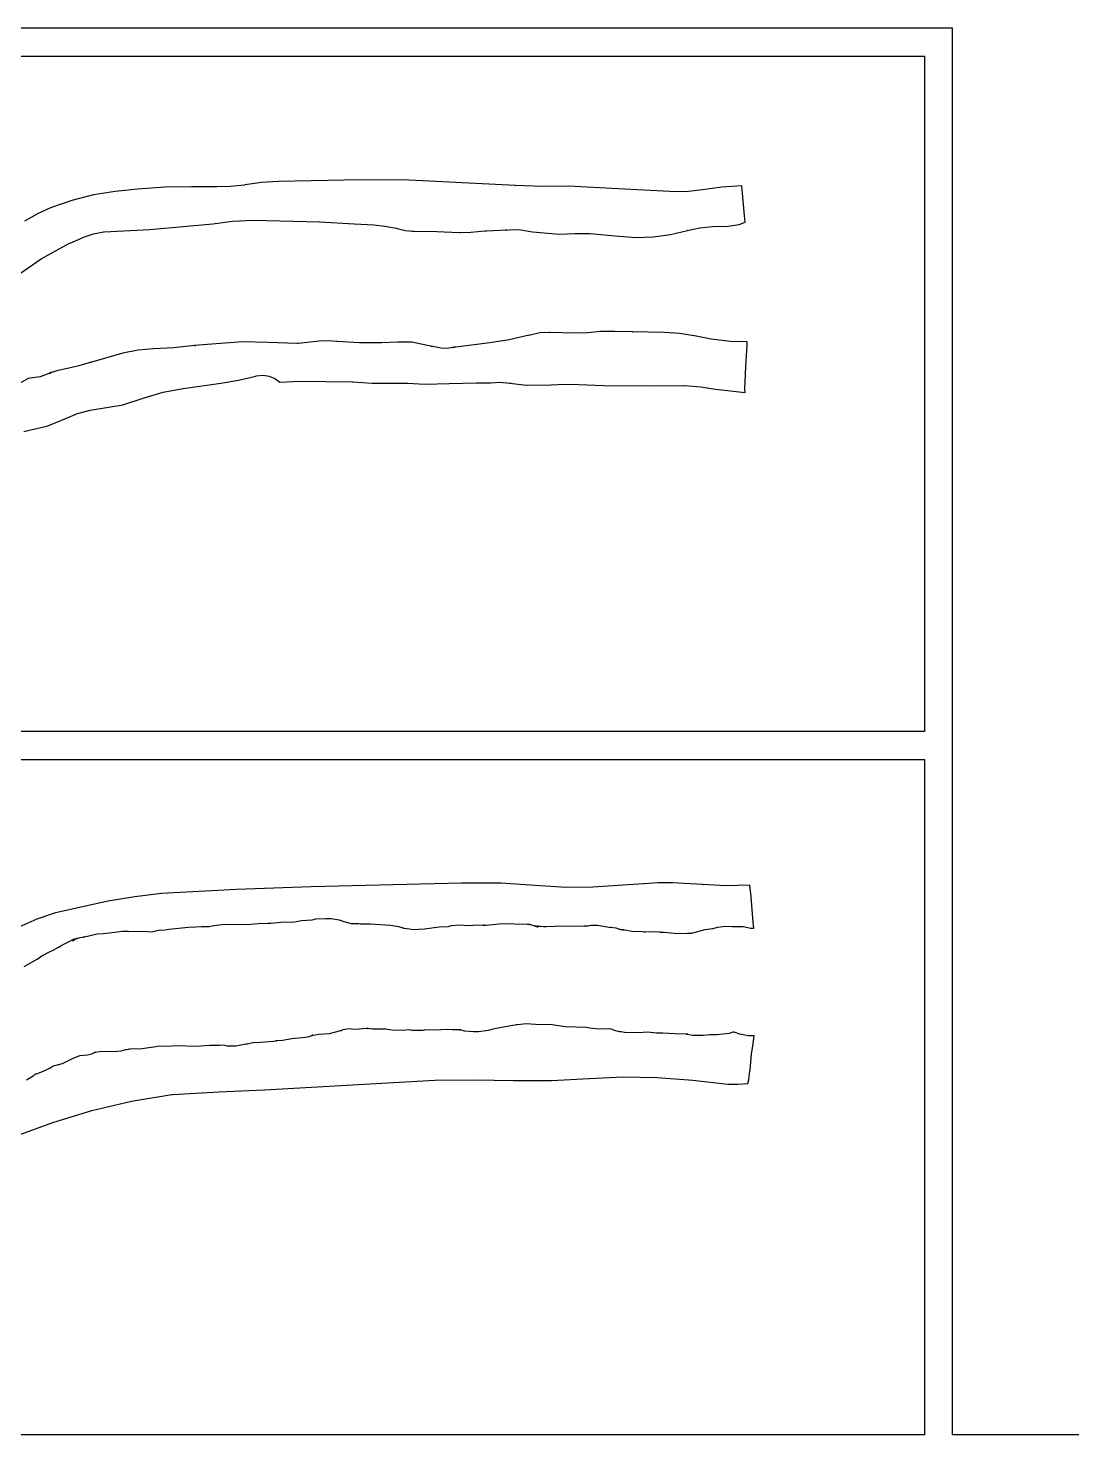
# Model space of a CAD drawing. Extents: x 2 to 598, y 728 to 3498.
# Drawn here: x 150.5 to 299, y 2691.4 to 2891.4 of the extents above; entities that cross this region are included whole.
import ezdxf

# ---------------------------------------------------------------- set-up
doc = ezdxf.new("R2010")
doc.units = 0

msp = doc.modelspace()

# ---------------------------------------------------------------- linework, layer by layer
at = {"layer": 'Calque 1'}
for p, q in [((162.920806, 2868.187455), (159.8144, 2867.69135)), ((166.12667, 2868.5254), (162.920806, 2868.187455)), ((166.13697, 2868.5254), (166.12667, 2868.5254)), ((169.950124, 2868.788509), (166.13697, 2868.5254)), ((173.75511, 2868.86027), (169.950124, 2868.788509)), ((173.79491, 2868.86027), (173.75511, 2868.86027)), ((177.366161, 2868.828869), (173.79491, 2868.86027)), ((179.284965, 2868.884557), (177.366161, 2868.828869)), ((181.2844, 2869.09074), (179.284965, 2868.884557)), ((181.3851, 2869.10834), (181.2844, 2869.09074)), ((183.742925, 2869.463805), (181.3851, 2869.10834)), ((186.1135, 2869.61167), (183.742925, 2869.463805)), ((195.4613, 2869.77187), (186.1135, 2869.61167)), ((203.7858, 2869.84477), (195.4613, 2869.77187)), ((219.8696, 2869.04896), (203.7858, 2869.84477)), ((223.690138, 2868.917201), (219.8154, 2869.05296)), ((219.8154, 2869.05296), (219.8696, 2869.04896)), ((227.386, 2868.92635), (223.690138, 2868.917201)), ((234.462438, 2868.582571), (227.386, 2868.92635)), ((241.7437, 2868.17808), (234.462438, 2868.582571)), ((244.077225, 2868.15867), (241.7437, 2868.17808)), ((246.4628, 2868.43491), (244.077225, 2868.15867)), ((249.204625, 2868.794833), (246.4453, 2868.43191)), ((246.4453, 2868.43191), (246.4628, 2868.43491)), ((252.0418, 2868.97555), (249.204625, 2868.794833)), ((252.324, 2865.83), (252.0418, 2868.97555)), ((156.735015, 2866.900395), (153.72433, 2865.85528)), ((159.8144, 2867.69135), (156.735015, 2866.900395)), ((151.866928, 2865.000331), (150.0336, 2863.98408)), ((153.72433, 2865.85528), (151.866928, 2865.000331)), ((179.614285, 2863.951052), (182.54017, 2864.09857)), ((182.54017, 2864.09857), (182.56757, 2864.09857)), ((182.56757, 2864.09857), (191.95097, 2863.88463)), ((252.32357, 2865.81987), (252.324, 2865.83)), ((252.42737, 2864.7667), (252.32357, 2865.81987)), ((252.52247, 2863.80707), (252.42737, 2864.7667)), ((158.550796, 2861.754724), (159.813424, 2862.169085)), ((159.813424, 2862.169085), (161.25622, 2862.42766)), ((161.25622, 2862.42766), (161.36733, 2862.43666)), ((161.36733, 2862.43666), (167.85117, 2862.78444)), ((167.85117, 2862.78444), (176.78344, 2863.59163)), ((176.78344, 2863.59163), (179.614285, 2863.951052)), ((191.95097, 2863.88463), (192.00577, 2863.88163)), ((192.00577, 2863.88163), (196.88867, 2863.56744)), ((196.88867, 2863.56744), (196.94547, 2863.56444)), ((196.94547, 2863.56444), (199.720457, 2863.426739)), ((199.720457, 2863.426739), (201.251534, 2863.271368)), ((201.251534, 2863.271368), (202.86197, 2862.96344)), ((202.86197, 2862.96344), (203.02167, 2862.91794)), ((203.02167, 2862.91794), (204.158745, 2862.636067)), ((204.158745, 2862.636067), (205.27107, 2862.53553)), ((205.271, 2862.53), (205.2049, 2862.52948)), ((205.2049, 2862.52948), (205.278, 2862.53)), ((205.278, 2862.53), (205.271, 2862.53052)), ((205.271, 2862.53052), (205.271, 2862.53)), ((205.27107, 2862.53553), (208.647345, 2862.492059)), ((208.647345, 2862.492059), (211.85157, 2862.35105)), ((211.85157, 2862.35105), (211.99787, 2862.34105)), ((211.99787, 2862.34105), (213.506607, 2862.388076)), ((213.506607, 2862.388076), (215.50667, 2862.58496)), ((215.50667, 2862.58496), (215.72577, 2862.59196)), ((215.72577, 2862.59196), (218.60157, 2862.71857)), ((218.42067, 2862.69737), (219.584739, 2862.786263)), ((218.60157, 2862.71857), (218.42067, 2862.69737)), ((219.584739, 2862.786263), (220.61512, 2862.721182)), ((220.61512, 2862.721182), (222.26387, 2862.43382)), ((222.26387, 2862.43382), (226.08687, 2862.11549)), ((226.08687, 2862.11549), (228.278022, 2862.229539)), ((228.278022, 2862.229539), (230.421257, 2862.189922)), ((230.421257, 2862.189922), (234.54527, 2861.84419)), ((239.44157, 2861.758334), (241.881195, 2862.090395)), ((241.881195, 2862.090395), (244.30177, 2862.64076)), ((244.24187, 2862.62316), (246.050495, 2863.03146)), ((244.30177, 2862.64076), (244.24187, 2862.62316)), ((246.050495, 2863.03146), (247.88507, 2863.1916)), ((247.88507, 2863.1916), (250.100495, 2863.248111)), ((250.100495, 2863.248111), (251.67857, 2863.48409)), ((251.67857, 2863.48409), (252.52247, 2863.80707)), ((152.409747, 2858.601965), (156.44149, 2860.81539)), ((156.44149, 2860.81539), (156.49269, 2860.83809)), ((156.49269, 2860.83809), (158.550796, 2861.754724)), ((234.54527, 2861.84419), (234.59907, 2861.83719)), ((234.59907, 2861.83719), (237.00637, 2861.666593)), ((237.00637, 2861.666593), (239.44157, 2861.758334)), ((148.70088, 2856.06271), (152.409747, 2858.601965)), ((223.312087, 2848.074817), (221.7327, 2847.72859)), ((224.6457, 2848.13891), (223.312087, 2848.074817)), ((224.7935, 2848.12991), (224.6457, 2848.13891)), ((228.234638, 2848.046482), (224.7935, 2848.12991)), ((230.064364, 2848.098612), (228.234638, 2848.046482)), ((231.9589, 2848.2958), (230.064364, 2848.098612)), ((233.962862, 2848.29163), (231.9589, 2848.2958)), ((236.509, 2848.21), (233.962862, 2848.29163)), ((241.029355, 2848.140919), (236.45123, 2848.21663)), ((236.45123, 2848.21663), (236.509, 2848.21)), ((243.193749, 2847.991502), (241.029355, 2848.140919)), ((174.20223, 2846.27524), (171.218834, 2845.938137)), ((174.34795, 2846.30232), (174.18672, 2846.28012)), ((174.18672, 2846.28012), (174.20172, 2846.28212)), ((174.2017, 2846.28162), (174.34795, 2846.30232)), ((174.20172, 2846.28212), (174.2017, 2846.28162)), ((181.0013, 2846.82714), (174.20223, 2846.27524)), ((184.67195, 2846.71649), (181.0013, 2846.82714)), ((188.7941, 2846.58271), (184.67195, 2846.71649)), ((188.946, 2846.59071), (188.7941, 2846.58271)), ((191.921787, 2846.883209), (188.946, 2846.59071)), ((193.216936, 2846.949409), (191.921787, 2846.883209)), ((194.386, 2846.88113), (193.216936, 2846.949409)), ((194.4832, 2846.86923), (194.386, 2846.88113)), ((197.642012, 2846.659295), (194.4832, 2846.86923)), ((200.8363, 2846.68216), (197.642012, 2846.659295)), ((203.08195, 2846.767622), (200.8363, 2846.68216)), ((205.0825, 2846.75656), (203.08195, 2846.767622)), ((208.0136, 2846.16745), (205.0825, 2846.75656)), ((209.267937, 2845.904057), (207.8674, 2846.20935)), ((207.8674, 2846.20935), (208.0136, 2846.16745)), ((210.9876, 2846.02073), (210.094267, 2845.885443)), ((211.2537, 2846.09457), (210.9318, 2846.01917)), ((210.9318, 2846.01917), (210.9871, 2846.02717)), ((210.9871, 2846.02737), (211.2537, 2846.09457)), ((210.9871, 2846.02717), (210.9871, 2846.02737)), ((216.184737, 2846.667046), (210.9876, 2846.02073)), ((218.942292, 2847.082031), (216.184737, 2846.667046)), ((221.7709, 2847.73949), (218.942292, 2847.082031)), ((221.7327, 2847.72859), (221.7709, 2847.73949)), ((245.26413, 2847.68075), (243.193749, 2847.991502)), ((245.28333, 2847.67675), (245.26413, 2847.68075)), ((247.654892, 2847.182054), (245.28333, 2847.67675)), ((250.42403, 2846.86543), (247.654892, 2847.182054)), ((252.80533, 2846.82823), (250.42403, 2846.86543)), ((252.588192, 2843.31035), (252.79503, 2846.34454)), ((252.79503, 2846.34454), (252.80533, 2846.82823)), ((163.996877, 2845.1848), (159.3913, 2843.88262)), ((166.20306, 2845.624938), (163.996877, 2845.1848)), ((168.35458, 2845.81945), (166.20306, 2845.624938)), ((168.36848, 2845.81945), (168.35458, 2845.81945)), ((171.218834, 2845.938137), (168.36848, 2845.81945)), ((210.094267, 2845.885443), (209.267937, 2845.904057)), ((153.62835, 2842.34265), (152.252275, 2841.820273)), ((153.87481, 2842.49528), (153.59007, 2842.33405)), ((153.59007, 2842.33405), (153.62777, 2842.34905)), ((153.62777, 2842.34905), (153.6278, 2842.34904)), ((153.6278, 2842.34904), (153.87481, 2842.49528)), ((154.7545, 2842.722432), (153.62835, 2842.34265)), ((156.133995, 2843.025319), (154.7545, 2842.722432)), ((157.733832, 2843.382714), (156.133995, 2843.025319)), ((159.52101, 2843.92602), (157.733832, 2843.382714)), ((159.3913, 2843.88262), (159.52101, 2843.92602)), ((182.98223, 2841.96749), (183.948872, 2842.069971)), ((183.948872, 2842.069971), (184.836493, 2841.924608)), ((252.47773, 2840.08239), (252.588192, 2843.31035)), ((150.5381, 2841.60682), (148.217719, 2840.286908)), ((151.19852, 2841.67912), (150.5381, 2841.60682)), ((152.252275, 2841.820273), (151.19852, 2841.67912)), ((169.738083, 2839.635328), (172.58853, 2840.17434)), ((172.58853, 2840.17434), (177.923833, 2840.95092)), ((177.923833, 2840.95092), (180.467442, 2841.383198)), ((180.467442, 2841.383198), (182.90773, 2841.94839)), ((182.90773, 2841.94839), (182.98223, 2841.96749)), ((184.836493, 2841.924608), (185.630382, 2841.578735)), ((185.630382, 2841.578735), (186.31583, 2841.07969)), ((186.31583, 2841.07969), (189.11103, 2841.19751)), ((189.11103, 2841.19751), (196.61653, 2841.11431)), ((196.61653, 2841.11431), (196.72653, 2841.10931)), ((196.72653, 2841.10931), (199.460505, 2840.91036)), ((199.460505, 2840.91036), (201.82083, 2840.92948)), ((201.82083, 2840.92948), (201.92523, 2840.93848)), ((201.92523, 2840.93848), (204.539118, 2840.952735)), ((204.539118, 2840.952735), (206.93633, 2840.79947)), ((206.93633, 2840.79947), (210.43368, 2840.885389)), ((210.43368, 2840.885389), (214.27843, 2840.96587)), ((214.27843, 2840.96587), (216.26493, 2840.96887)), ((216.26493, 2840.96887), (216.34083, 2840.97687)), ((216.34083, 2840.97687), (217.575605, 2841.056194)), ((217.575605, 2841.056194), (219.13963, 2840.91537)), ((219.13963, 2840.91537), (219.04043, 2840.93347)), ((219.04043, 2840.93347), (221.39533, 2840.64202)), ((221.39533, 2840.64202), (221.46353, 2840.63902)), ((221.46353, 2840.63902), (224.887268, 2840.706444)), ((224.887268, 2840.706444), (226.807772, 2840.776218)), ((226.807772, 2840.776218), (228.86773, 2840.72532)), ((228.86773, 2840.72532), (228.83673, 2840.72732)), ((228.83673, 2840.72732), (232.37193, 2840.61984)), ((232.37193, 2840.61984), (232.39673, 2840.61984)), ((232.39673, 2840.61984), (238.77363, 2840.54694)), ((238.77363, 2840.54694), (243.79093, 2840.61304)), ((243.79093, 2840.61304), (243.87873, 2840.61104)), ((243.87873, 2840.61104), (246.219067, 2840.398143)), ((246.219067, 2840.398143), (248.27583, 2840.10048)), ((248.27583, 2840.10048), (252.49573, 2839.59043)), ((252.49573, 2839.59043), (252.47773, 2840.08239)), ((164.00921, 2837.87525), (167.03486, 2838.86227)), ((167.03486, 2838.86227), (169.738083, 2839.635328)), ((155.989736, 2835.966264), (157.56973, 2836.598564)), ((157.56973, 2836.598564), (159.38153, 2837.11157)), ((159.38153, 2837.11157), (161.972145, 2837.527325)), ((161.972145, 2837.527325), (163.99831, 2837.87225)), ((163.99831, 2837.87225), (164.00921, 2837.87525)), ((149.9232, 2834.0761), (153.35761, 2834.84453)), ((153.35761, 2834.84453), (155.989736, 2835.966264)), ((169.5245, 2768.38791), (165.725925, 2767.924605)), ((180.152655, 2768.951673), (169.5245, 2768.38791)), ((190.808738, 2769.325571), (180.152655, 2768.951673)), ((212.188, 2769.85449), (190.808738, 2769.325571)), ((212.2402, 2769.85649), (212.188, 2769.85449)), ((217.771875, 2769.857869), (212.2402, 2769.85649)), ((223.3718, 2769.45703), (217.771875, 2769.857869)), ((227.117297, 2769.219327), (223.3367, 2769.46103)), ((223.3367, 2769.46103), (223.3718, 2769.45703)), ((230.831425, 2769.26511), (227.117297, 2769.219327)), ((238.035, 2769.7468), (230.831425, 2769.26511)), ((238.1229, 2769.7548), (238.035, 2769.7468)), ((240.109844, 2769.884152), (238.1229, 2769.7548)), ((242.1572, 2769.877545), (240.109844, 2769.884152)), ((246.4216, 2769.63801), (242.1572, 2769.877545)), ((249.739663, 2769.463225), (246.3885, 2769.64101)), ((246.3885, 2769.64101), (246.4216, 2769.63801)), ((253.1716, 2769.54641), (249.739663, 2769.463225)), ((253.369, 2767.9), (253.1716, 2769.54641)), ((161.939466, 2767.296129), (154.4133, 2765.61805)), ((165.725925, 2767.924605), (161.939466, 2767.296129)), ((253.369001, 2767.90169), (253.369, 2767.9)), ((253.369001, 2767.86969), (253.369001, 2767.90169)), ((253.647501, 2764.28955), (253.369001, 2767.86969)), ((151.77447, 2764.724513), (149.222463, 2763.57862)), ((154.4133, 2765.61805), (151.77447, 2764.724513)), ((176.963311, 2763.84562), (178.458311, 2764.0208)), ((178.458311, 2764.0208), (181.659151, 2763.9862)), ((181.659151, 2763.9862), (183.310201, 2764.09833)), ((183.310201, 2764.09833), (184.616601, 2764.15413)), ((184.616601, 2764.15413), (184.748901, 2764.15213)), ((184.748901, 2764.15213), (185.033601, 2764.13813)), ((185.033601, 2764.13813), (186.480601, 2764.27973)), ((186.480601, 2764.27973), (188.427201, 2764.33913)), ((188.427201, 2764.33913), (189.401301, 2764.55669)), ((189.401301, 2764.55669), (190.910801, 2764.64349)), ((190.910801, 2764.64349), (191.432701, 2764.76699)), ((191.432701, 2764.76699), (192.809901, 2764.80729)), ((192.809901, 2764.80729), (193.645501, 2764.81729)), ((193.645501, 2764.81729), (194.783726, 2764.624574)), ((194.783726, 2764.624574), (195.424701, 2764.40026)), ((195.424701, 2764.40026), (196.475301, 2764.11604)), ((196.475301, 2764.11604), (197.138801, 2764.11204)), ((197.138801, 2764.11204), (197.434901, 2764.09964)), ((197.434901, 2764.09964), (197.573401, 2764.08964)), ((197.573401, 2764.08964), (197.796701, 2764.04724)), ((197.796701, 2764.04724), (199.176401, 2764.05964)), ((199.176401, 2764.05964), (202.066701, 2763.89635)), ((215.686501, 2763.86489), (217.932401, 2764.09847)), ((217.932401, 2764.09847), (219.722501, 2764.04837)), ((219.722501, 2764.04837), (221.520801, 2764.02047)), ((221.520801, 2764.02047), (221.844801, 2763.99927)), ((253.647501, 2764.28655), (253.647501, 2764.28955)), ((253.731801, 2763.44732), (253.647501, 2764.28655)), ((156.841521, 2761.66378), (157.466048, 2762.046454)), ((157.466048, 2762.046454), (157.608401, 2762.04308)), ((157.608401, 2762.04308), (157.774801, 2762.08548)), ((157.774801, 2762.08548), (157.940681, 2762.11958)), ((157.940681, 2762.11958), (158.213021, 2762.16768)), ((158.213021, 2762.16768), (158.442981, 2762.20698)), ((158.368581, 2762.18578), (160.360711, 2762.63898)), ((158.528999, 2762.228967), (158.368581, 2762.18578)), ((158.442981, 2762.20698), (158.528999, 2762.228967)), ((160.360711, 2762.63898), (161.252131, 2762.69068)), ((161.252131, 2762.69068), (162.853061, 2762.86018)), ((162.853061, 2762.86018), (163.951701, 2763.02864)), ((163.951701, 2763.02864), (164.773361, 2763.00284)), ((164.773361, 2763.00284), (164.868911, 2762.98549)), ((164.862761, 2762.98944), (166.231151, 2763.01994)), ((164.868911, 2762.98549), (164.862761, 2762.98944)), ((166.231151, 2763.01994), (167.548901, 2762.98114)), ((167.548901, 2762.98114), (168.077551, 2762.94804)), ((168.077551, 2762.94804), (169.083691, 2763.17076)), ((169.083691, 2763.17076), (170.045911, 2763.22036)), ((170.045911, 2763.22036), (170.537351, 2763.30716)), ((170.537351, 2763.30716), (173.325291, 2763.59345)), ((173.325291, 2763.59345), (174.389311, 2763.63375)), ((174.389311, 2763.63375), (175.180481, 2763.68955)), ((175.180481, 2763.68955), (176.299271, 2763.68955)), ((176.299271, 2763.68955), (176.963311, 2763.84562)), ((202.066701, 2763.89635), (203.225401, 2763.671618)), ((203.225401, 2763.671618), (203.981801, 2763.42557)), ((203.981801, 2763.42557), (203.915649, 2763.458962)), ((203.915649, 2763.458962), (204.028438, 2763.458933)), ((204.028438, 2763.458933), (204.789001, 2763.33877)), ((204.789001, 2763.33877), (205.214301, 2763.25817)), ((205.214301, 2763.25817), (206.927113, 2763.3698)), ((206.927113, 2763.3698), (208.982001, 2763.62249)), ((208.982001, 2763.62249), (210.277001, 2763.70359)), ((210.277001, 2763.70359), (210.757063, 2763.809489)), ((210.757063, 2763.809489), (211.850101, 2763.93149)), ((211.850101, 2763.93149), (213.115101, 2763.84059)), ((213.115101, 2763.84059), (214.525901, 2763.90469)), ((214.525901, 2763.90469), (215.251001, 2763.889765)), ((215.251001, 2763.889765), (215.344198, 2763.863965)), ((215.259701, 2763.85459), (215.686501, 2763.86489)), ((215.344198, 2763.863965), (215.259701, 2763.85459)), ((221.844801, 2763.99927), (222.843701, 2763.67888)), ((222.707801, 2763.75328), (222.574501, 2763.80758)), ((222.574501, 2763.80758), (222.964101, 2763.74248)), ((222.843701, 2763.67888), (222.707801, 2763.75328)), ((222.8435, 2763.6739), (223.0259, 2763.570745)), ((222.9329, 2763.631), (222.8435, 2763.6739)), ((222.8435, 2763.6739), (222.8435, 2763.6739)), ((222.9918, 2763.7302), (222.9205, 2763.7322)), ((222.9205, 2763.7322), (222.9918, 2763.7302)), ((223.0259, 2763.570745), (222.9329, 2763.631)), ((222.964101, 2763.74248), (222.992001, 2763.73548)), ((222.9918, 2763.7302), (222.9918, 2763.7302)), ((222.992001, 2763.73548), (223.415301, 2763.72648)), ((223.415301, 2763.72648), (223.840001, 2763.69648)), ((223.840001, 2763.69648), (223.995601, 2763.67998)), ((223.995601, 2763.67998), (224.123701, 2763.66348)), ((224.1235, 2763.6579), (224.0657, 2763.6549)), ((224.0657, 2763.6549), (224.1235, 2763.6579)), ((224.1235, 2763.6579), (224.1235, 2763.6579)), ((224.123701, 2763.66348), (225.400101, 2763.71518)), ((225.400101, 2763.71518), (229.566301, 2763.77818)), ((229.566301, 2763.77818), (230.198801, 2763.79988)), ((230.198801, 2763.79988), (230.569213, 2763.861939)), ((230.569213, 2763.861939), (231.508801, 2763.87638)), ((231.508801, 2763.87638), (233.382601, 2763.56115)), ((233.304037, 2763.587652), (233.403213, 2763.593987)), ((233.382601, 2763.56115), (233.304037, 2763.587652)), ((233.403213, 2763.593987), (234.122601, 2763.47795)), ((234.122601, 2763.47795), (234.796001, 2763.27693)), ((234.7958, 2763.27136), (234.711363, 2763.284047)), ((234.711363, 2763.284047), (234.7854, 2763.25946)), ((234.7854, 2763.25946), (234.7958, 2763.27136)), ((234.7958, 2763.27136), (234.7958, 2763.27136)), ((234.796001, 2763.27693), (234.997001, 2763.24073)), ((234.997001, 2763.24073), (235.296513, 2763.192405)), ((235.296513, 2763.192405), (235.100801, 2763.20093)), ((235.100801, 2763.20093), (235.111388, 2763.200255)), ((235.111388, 2763.200255), (235.316901, 2763.18953)), ((235.316901, 2763.18953), (235.718401, 2763.14143)), ((235.718401, 2763.14143), (236.575701, 2762.98846)), ((236.5755, 2762.983), (236.5987, 2762.977)), ((236.5987, 2762.977), (236.5755, 2762.983)), ((236.5755, 2762.983), (236.5755, 2762.983)), ((236.575701, 2762.98846), (237.557001, 2763.01376)), ((237.557001, 2763.01376), (238.286201, 2762.92536)), ((238.286, 2762.92), (238.0865, 2762.8983)), ((238.0865, 2762.8983), (238.286, 2762.92)), ((238.286, 2762.92), (238.286, 2762.92)), ((238.286201, 2762.92536), (239.478401, 2762.99566)), ((239.478401, 2762.99566), (240.365576, 2762.920842)), ((240.365576, 2762.920842), (240.491182, 2762.875156)), ((240.403901, 2762.86647), (241.021751, 2762.893034)), ((240.491182, 2762.875156), (240.403901, 2762.86647)), ((241.021751, 2762.893034), (242.428601, 2762.73314)), ((242.428601, 2762.73314), (242.651301, 2762.68564)), ((242.651301, 2762.68564), (244.317301, 2762.74924)), ((244.317301, 2762.74924), (244.803101, 2762.75124)), ((244.803101, 2762.75124), (244.894101, 2762.75124)), ((244.894101, 2762.75124), (246.839701, 2763.24165)), ((246.839701, 2763.24165), (247.847401, 2763.39926)), ((247.847401, 2763.39926), (247.961001, 2763.39926)), ((247.961001, 2763.39926), (248.596638, 2763.573595)), ((248.596638, 2763.573595), (249.724801, 2763.73878)), ((249.724801, 2763.73878), (250.724201, 2763.69018)), ((250.724201, 2763.69018), (252.218701, 2763.67778)), ((252.218701, 2763.67778), (253.305401, 2763.46642)), ((253.305401, 2763.46642), (253.731801, 2763.44732)), ((152.480001, 2759.49852), (153.468571, 2760.0499)), ((153.468571, 2760.0499), (154.094371, 2760.32792)), ((154.094371, 2760.32792), (154.849371, 2760.72531)), ((154.849371, 2760.72531), (154.885571, 2760.74911)), ((154.885571, 2760.74911), (155.214231, 2760.98837)), ((155.214231, 2760.98837), (156.300991, 2761.5196)), ((156.300991, 2761.5196), (157.105968, 2761.910286)), ((157.115699, 2761.877773), (156.841521, 2761.66378)), ((157.105968, 2761.910286), (157.115699, 2761.877773)), ((149.964911, 2758.00507), (151.825781, 2759.02826)), ((151.825781, 2759.02826), (152.480001, 2759.49852)), ((190.46065, 2748.00873), (189.98985, 2747.89814)), ((190.82645, 2748.15136), (190.46065, 2748.00873)), ((190.82568, 2748.15462), (191.02518, 2748.24662)), ((190.951343, 2748.224432), (190.82568, 2748.15462)), ((190.82568, 2748.15462), (190.82568, 2748.15462)), ((190.83945, 2748.14936), (190.82645, 2748.15136)), ((191.90135, 2748.34108), (190.83945, 2748.14936)), ((191.02518, 2748.24662), (190.951343, 2748.224432)), ((193.36275, 2748.41758), (191.90135, 2748.34108)), ((194.96265, 2748.83771), (193.36275, 2748.41758)), ((194.97295, 2748.84071), (194.96265, 2748.83771)), ((195.115212, 2748.899473), (194.97295, 2748.84071)), ((195.11455, 2748.90271), (195.06495, 2748.88001)), ((195.06495, 2748.88001), (195.115212, 2748.899473)), ((195.25515, 2748.96521), (195.11455, 2748.90271)), ((195.26915, 2748.97121), (195.25515, 2748.96521)), ((195.882475, 2749.083115), (195.26915, 2748.97121)), ((196.10055, 2749.14123), (195.882475, 2749.083115)), ((197.11035, 2749.06213), (196.10055, 2749.14123)), ((198.66835, 2749.16497), (197.11035, 2749.06213)), ((198.894775, 2749.17197), (198.66835, 2749.16497)), ((199.53295, 2749.09477), (198.83275, 2749.17897)), ((198.83275, 2749.17897), (198.894775, 2749.17197)), ((201.37515, 2749.10177), (199.53295, 2749.09477)), ((202.28835, 2748.97051), (201.37515, 2749.10177)), ((203.71045, 2748.90801), (202.28835, 2748.97051)), ((204.82825, 2748.98031), (203.71045, 2748.90801)), ((205.16975, 2748.91671), (204.82825, 2748.98031)), ((205.58945, 2748.87691), (205.16975, 2748.91671)), ((206.727112, 2748.906715), (205.58945, 2748.87691)), ((206.924333, 2748.967762), (206.727112, 2748.906715)), ((208.41455, 2748.94612), (206.87305, 2748.99112)), ((206.87305, 2748.99112), (206.924333, 2748.967762)), ((210.04085, 2749.05361), (208.41455, 2748.94612)), ((210.90635, 2748.98901), (210.04085, 2749.05361)), ((211.95285, 2748.99401), (210.90635, 2748.98901)), ((211.95208, 2748.99694), (212.07558, 2749.00494)), ((212.07558, 2749.00494), (211.95208, 2748.99694)), ((211.95208, 2748.99694), (211.95208, 2748.99694)), ((212.62365, 2748.824), (211.95285, 2748.99401)), ((213.861487, 2748.690393), (212.62365, 2748.824)), ((214.57125, 2748.7284), (213.861487, 2748.690393)), ((215.942837, 2748.908416), (214.57125, 2748.7284)), ((216.63575, 2749.10461), (215.942837, 2748.908416)), ((218.14415, 2749.35886), (216.63575, 2749.10461)), ((218.88835, 2749.52887), (218.14415, 2749.35886)), ((218.921737, 2749.512154), (218.88835, 2749.52887)), ((219.48725, 2749.58987), (218.921737, 2749.512154)), ((220.08985, 2749.72888), (219.48725, 2749.58987)), ((220.08908, 2749.73178), (219.92058, 2749.72088)), ((219.92058, 2749.72088), (220.08908, 2749.73178)), ((220.08908, 2749.73178), (220.08908, 2749.73178)), ((220.57975, 2749.76088), (220.08985, 2749.72888)), ((221.37655, 2749.84928), (220.57975, 2749.76088)), ((222.67415, 2749.74076), (221.37655, 2749.84928)), ((224.10555, 2749.69266), (222.67415, 2749.74076)), ((224.74225, 2749.73396), (224.10555, 2749.69266)), ((226.88885, 2749.43423), (224.74225, 2749.73396)), ((229.89955, 2749.32261), (226.88885, 2749.43423)), ((229.95385, 2749.31961), (229.89955, 2749.32261)), ((230.42405, 2749.21523), (229.95385, 2749.31961)), ((231.71955, 2749.10206), (230.42405, 2749.21523)), ((233.12415, 2749.11396), (231.71955, 2749.10206)), ((233.50815, 2749.09586), (233.12415, 2749.11396)), ((233.91845, 2748.92223), (233.50815, 2749.09586)), ((234.616012, 2748.726041), (233.91845, 2748.92223)), ((234.713614, 2748.726408), (234.616012, 2748.726041)), ((235.32915, 2748.62354), (234.63205, 2748.7548)), ((234.63205, 2748.7548), (234.713614, 2748.726408)), ((237.363987, 2748.556494), (235.32915, 2748.62354)), ((238.63075, 2748.64064), (237.363987, 2748.556494)), ((239.89795, 2748.53471), (238.63075, 2748.64064)), ((240.77955, 2748.51091), (239.89795, 2748.53471)), ((242.49305, 2748.41271), (240.77955, 2748.51091)), ((244.10855, 2748.37651), (242.49305, 2748.41271)), ((244.10778, 2748.37941), (244.33928, 2748.37741)), ((244.33928, 2748.37741), (244.10778, 2748.37941)), ((244.10778, 2748.37941), (244.10778, 2748.37941)), ((244.97665, 2748.19306), (244.10855, 2748.37651)), ((246.536262, 2748.177177), (244.97665, 2748.19306)), ((247.47105, 2748.29538), (246.536262, 2748.177177)), ((248.47615, 2748.27828), (247.47105, 2748.29538)), ((250.228762, 2748.477495), (248.47615, 2748.27828)), ((250.76705, 2748.67671), (250.228762, 2748.477495)), ((250.93035, 2748.66771), (250.76705, 2748.67671)), ((251.73435, 2748.37884), (250.93035, 2748.66771)), ((252.95185, 2748.13545), (251.73435, 2748.37884)), ((253.78235, 2748.15045), (252.95185, 2748.13545)), ((253.76425, 2747.75564), (253.78235, 2748.15045)), ((164.3759, 2746.13456), (163.73873, 2745.97954)), ((164.52731, 2746.15366), (164.3759, 2746.13456)), ((164.99343, 2746.23836), (164.52731, 2746.15366)), ((164.99268, 2746.24155), (164.93738, 2746.23955)), ((164.93738, 2746.23955), (164.99268, 2746.24155)), ((164.99268, 2746.24155), (164.99268, 2746.24155)), ((166.73183, 2746.30766), (164.99343, 2746.23836)), ((167.71316, 2746.4477), (166.73183, 2746.30766)), ((168.70174, 2746.56501), (167.71316, 2746.4477)), ((169.0676, 2746.65441), (168.70174, 2746.56501)), ((170.13886, 2746.64441), (169.0676, 2746.65441)), ((171.79664, 2746.72141), (170.13886, 2746.64441)), ((174.4404, 2746.61857), (171.79664, 2746.72141)), ((176.39429, 2746.76482), (174.4404, 2746.61857)), ((176.559934, 2746.763328), (176.39429, 2746.76482)), ((177.114782, 2746.773808), (176.559934, 2746.763328)), ((177.651612, 2746.788318), (177.114782, 2746.773808)), ((177.7632, 2746.79892), (177.651612, 2746.788318)), ((178.48202, 2746.75502), (177.7632, 2746.79892)), ((178.829166, 2746.664564), (178.48202, 2746.75502)), ((180.07623, 2746.65792), (178.829166, 2746.664564)), ((181.49682, 2746.95144), (180.07623, 2746.65792)), ((181.71435, 2746.97004), (181.49682, 2746.95144)), ((182.30505, 2747.09613), (181.71435, 2746.97004)), ((182.55825, 2747.17003), (182.30505, 2747.09613)), ((183.605887, 2747.18505), (182.55825, 2747.17003)), ((185.43045, 2747.34521), (183.605887, 2747.18505)), ((185.89295, 2747.43461), (185.43045, 2747.34521)), ((185.89218, 2747.43786), (185.80738, 2747.44186)), ((185.80738, 2747.44186), (185.89218, 2747.43786)), ((185.89218, 2747.43786), (185.89218, 2747.43786)), ((186.70015, 2747.48421), (185.89295, 2747.43461)), ((188.01525, 2747.6935), (186.70015, 2747.48421)), ((189.98985, 2747.89814), (188.01525, 2747.6935)), ((253.42115, 2745.56456), (253.59685, 2746.657)), ((253.59685, 2746.657), (253.76425, 2747.75564)), ((155.39404, 2744.17623), (154.10678, 2743.84757)), ((156.41775, 2744.67491), (155.39404, 2744.17623)), ((156.72729, 2744.82683), (156.41775, 2744.67491)), ((157.85229, 2745.31104), (156.72729, 2744.82683)), ((157.85152, 2745.31396), (157.89392, 2745.32846)), ((157.89392, 2745.32846), (157.85152, 2745.31396)), ((157.85152, 2745.31396), (157.85152, 2745.31396)), ((158.99692, 2745.40354), (157.85229, 2745.31104)), ((159.53074, 2745.53842), (158.99692, 2745.40354)), ((160.02528, 2745.76424), (159.53074, 2745.53842)), ((160.74615, 2745.85134), (160.01338, 2745.75524)), ((160.01338, 2745.75524), (160.02528, 2745.76424)), ((160.130606, 2745.837049), (160.02451, 2745.76716)), ((160.02451, 2745.76716), (160.1537, 2745.83646)), ((160.02451, 2745.76716), (160.02451, 2745.76716)), ((160.1537, 2745.83646), (160.130606, 2745.837049)), ((162.25923, 2745.91184), (160.74615, 2745.85134)), ((162.758305, 2745.889534), (162.25923, 2745.91184)), ((163.73873, 2745.97954), (162.758305, 2745.889534)), ((253.21445, 2743.26341), (253.42115, 2745.56456)), ((151.23357, 2742.41148), (150.29771, 2741.83839)), ((151.55345, 2742.6988), (151.23357, 2742.41148)), ((151.697562, 2742.707249), (151.55345, 2742.6988)), ((152.5229, 2743.01506), (151.697562, 2742.707249)), ((153.663065, 2743.565663), (152.5229, 2743.01506)), ((154.10678, 2743.84757), (153.663065, 2743.565663)), ((224.988591, 2741.783692), (230.30625, 2742.06155)), ((230.30625, 2742.06155), (230.34815, 2742.06555)), ((230.34815, 2742.06555), (235.121287, 2742.313175)), ((235.121287, 2742.313175), (239.99095, 2742.2056)), ((239.99095, 2742.2056), (245.045037, 2741.862344)), ((253.01505, 2741.881561), (253.06715, 2742.37819)), ((253.06715, 2742.37819), (253.19475, 2743.13474)), ((253.19475, 2743.13474), (253.21445, 2743.26341)), ((171.09485, 2739.79522), (177.676546, 2740.177414)), ((177.676546, 2740.177414), (184.12505, 2740.46753)), ((184.12505, 2740.46753), (184.15405, 2740.46953)), ((184.15405, 2740.46953), (208.37635, 2741.82345)), ((208.37635, 2741.82345), (208.44555, 2741.82745)), ((208.44555, 2741.82745), (214.054022, 2741.880314)), ((214.054022, 2741.880314), (219.569775, 2741.794504)), ((219.569775, 2741.794504), (224.988591, 2741.783692)), ((245.045037, 2741.862344), (250.06365, 2741.27749)), ((250.06365, 2741.27749), (251.45985, 2741.258084)), ((251.45985, 2741.258084), (252.91005, 2741.38084)), ((252.91005, 2741.38084), (253.03045, 2741.86608)), ((253.03045, 2741.86608), (253.01505, 2741.881561)), ((159.584153, 2737.519426), (165.243695, 2738.848052)), ((165.243695, 2738.848052), (170.9946, 2739.78492)), ((170.9946, 2739.78492), (171.09485, 2739.79522)), ((154.030559, 2735.83501), (159.584153, 2737.519426)), ((148.5975, 2733.83077), (154.030559, 2735.83501))]:
    msp.add_line(p, q, dxfattribs=at)
at = {"layer": 'Layer 1'}
for p, q in [((282, 2891.41), (1.99988, 2891.41)), ((282, 2791.41), (282, 2891.41)), ((1.99988, 2887.41), (278, 2887.41)), ((278, 2887.41), (278, 2791.41)), ((278, 2791.41), (1.99988, 2791.41)), ((282, 2691.41), (282, 2791.41)), ((1.99988, 2787.41), (278, 2787.41)), ((278, 2787.41), (278, 2691.41)), ((278, 2691.41), (1.99988, 2691.41)), ((598, 2691.41), (282, 2691.41))]:
    msp.add_line(p, q, dxfattribs=at)

doc.saveas('drawing.dxf')
